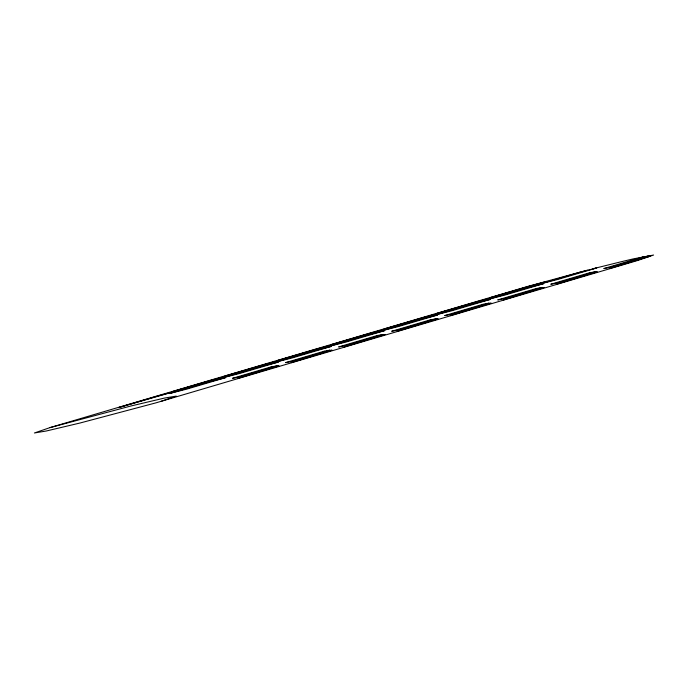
<?xml version="1.0" encoding="UTF-8"?>
<svg xmlns="http://www.w3.org/2000/svg" width="688" height="688" viewBox="0 0 688 688"><rect width="100%" height="100%" fill="white"/><g stroke="black" fill="none" stroke-linecap="round" stroke-linejoin="round"><path stroke-width="1.03" d="M587.475 270.16L527.275 286.543L49.932 427.626L34.4 432.984L46.294 430.998L79.894 423.051L155.849 402.876L638.06 260.374L653.6 255.033L633.33 258.877A169.661 4.438 -15.4 0 0 620.954 261.801L592.6 268.845M160.717 401.457L176.257 396.099L164.363 398.094L130.754 406.032L49.932 427.626M450.726 314.502L489.297 303.098L483.277 304.191L444.706 315.586L450.649 314.519M240.447 377.205L238.168 378.297L279.018 365.81L240.447 377.205M293.484 361.535L291.205 362.628L332.055 350.132L293.484 361.535M346.52 345.858L344.249 346.95L385.099 334.454L346.52 345.858M399.556 330.18L397.286 331.272L438.136 318.776L399.556 330.18M452.601 314.502L450.322 315.594L491.172 303.107L452.601 314.502M505.637 298.833L503.358 299.925L544.208 287.429L505.637 298.833M558.673 283.155L556.394 284.247L597.244 271.751L558.673 283.155M611.709 267.477L609.43 268.569L650.28 256.074L611.709 267.477M157.217 396.185L118.646 407.58L173.608 391.756L157.217 396.185M210.253 380.507L171.682 391.911L226.644 376.078L210.253 380.507M263.289 364.829L224.718 376.233L279.681 360.409L263.289 364.829M316.325 349.151L277.754 360.555L332.717 344.731L316.325 349.151M369.361 333.482L330.79 344.877L385.753 329.053L369.361 333.482M422.406 317.804L383.827 329.208L438.798 313.375L422.406 317.804M475.442 302.127L436.863 313.53L491.834 297.698L475.442 302.127M528.479 286.449L489.908 297.852L544.87 282.028L528.479 286.449M208.137 382.107L169.566 393.51L186.878 389.081L225.449 377.678L208.137 382.107M261.173 366.429L222.602 377.832L239.914 373.403L278.494 362.008L261.173 366.429M314.218 350.751L275.639 362.155L292.959 357.734L331.53 346.331L314.218 350.751M367.254 335.082L328.683 346.477L345.995 342.056L384.566 330.653L367.254 335.082M420.291 319.404L381.72 330.808L399.031 326.379L437.602 314.975L420.291 319.404M473.327 303.726L434.756 315.13L452.068 310.701L490.639 299.306L473.327 303.726M526.363 288.048L487.792 299.452L505.104 295.023L543.675 283.628L526.363 288.048M579.399 272.379L540.828 283.774L558.14 279.354L596.711 267.95L579.399 272.379M271.132 366.893L232.561 378.297L238.573 377.205L277.152 365.801L271.132 366.893M324.168 351.215L285.597 362.619L291.617 361.527L330.188 350.132L324.168 351.215M377.205 335.538L338.634 346.941L344.654 345.858L383.225 334.454L377.205 335.538M430.241 319.868L391.67 331.263L397.69 330.18L436.261 318.776L430.241 319.868M536.313 288.513L497.742 299.916L503.762 298.824L542.333 287.429L536.313 288.513M589.358 272.835L550.778 284.239L556.798 283.146L595.378 271.751L589.358 272.835M642.394 257.157L603.823 268.561L609.835 267.477L648.414 256.074L642.394 257.157"/></g></svg>
